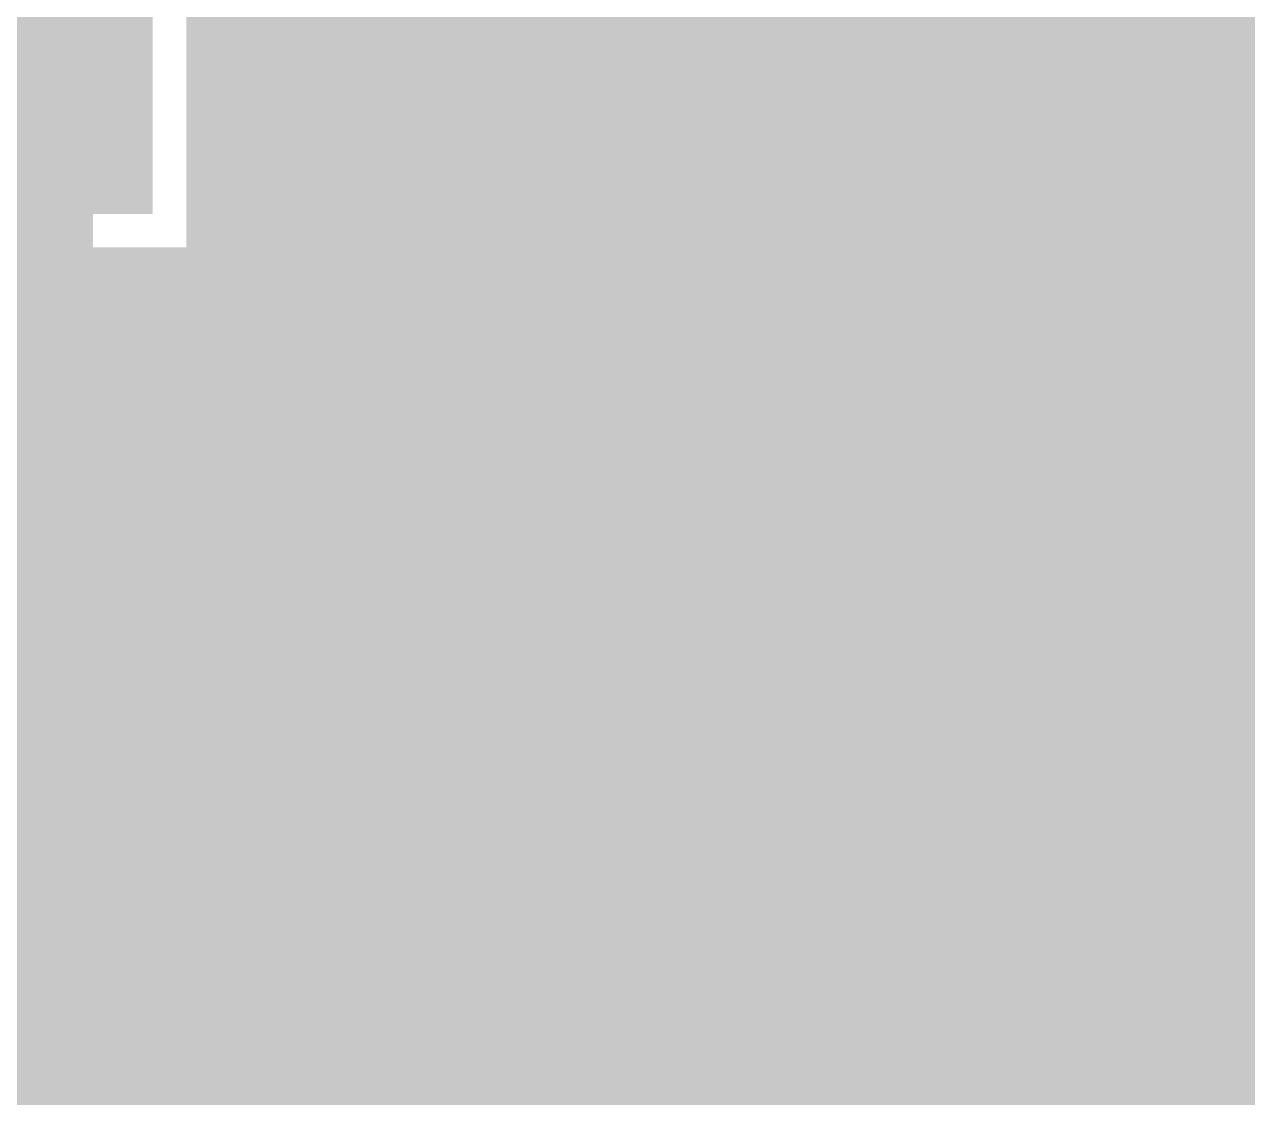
# Model space of a CAD drawing. Extents: x -5 to 112, y -62 to 71.
# Drawn here: x 75.15 to 82.61, y 47.59 to 54.13 of the extents above; entities that cross this region are included whole.
import ezdxf

# ---------------------------------------------------------------- set-up
doc = ezdxf.new("R2010")
doc.units = 0
doc.header["$MEASUREMENT"] = 0
doc.layers.get('0').update_dxf_attribs({"linetype": 'CONTINUOUS'})
for name, color, linetype in [('25-336-0_BOT', 7, 'CONTINUOUS'), ('25-336-0_DRD', 7, 'CONTINUOUS'), ('25-336-0_DRL', 2, 'CONTINUOUS'), ('25-336-0_IN1', 4, 'CONTINUOUS'), ('25-336-0_IN2', 3, 'CONTINUOUS'), ('25-336-0_SMB', 5, 'CONTINUOUS'), ('25-336-0_SMT', 10, 'CONTINUOUS'), ('25-336-0_SPT', 14, 'CONTINUOUS'), ('25-336-0_SST', 9, 'CONTINUOUS'), ('25-336-0_TOP', 12, 'CONTINUOUS'), ('THRUHOLE_TAP', 8, 'CONTINUOUS')]:
    doc.layers.add(name, color=color, linetype=linetype)

# ---------------------------------------------------------------- blocks, each defined once
blk = doc.blocks.new('SQUARE_19')
blk.add_solid([(0.99949, 0.99949), (0.99949, -0.99949), (-0.99949, 0.99949), (-0.99949, -0.99949)])
blk = doc.blocks.new('ROUND_75')
at = {"const_width": 0.54991}
blk.add_lwpolyline([(-0.274954, 0, 1), (0.274954, 0, 1)], format="xyb", close=True, dxfattribs=at)
blk = doc.blocks.new('ROUND_38')
at = {"const_width": 0.23749}
blk.add_lwpolyline([(-0.118744, 0, 1), (0.118744, 0, 1)], format="xyb", close=True, dxfattribs=at)

msp = doc.modelspace()

# ---------------------------------------------------------------- linework, layer by layer
at = {"layer": '25-336-0_BOT', "const_width": 0.254}
for points in [[(76.2762, 70.231), (76.2762, 27.432)], [(76.5048, 70.231), (76.5048, 27.432)], [(76.7334, 70.231), (76.7334, 27.432)], [(76.962, 70.231), (76.962, 27.432)], [(77.1906, 70.231), (77.1906, 27.432)], [(77.4192, 70.231), (77.4192, 27.432)], [(77.6478, 70.231), (77.6478, 27.432)], [(77.8764, 70.231), (77.8764, 27.432)], [(78.105, 70.231), (78.105, 27.432)], [(78.3336, 70.231), (78.3336, 27.432)], [(78.5622, 70.231), (78.5622, 27.432)], [(78.7908, 70.231), (78.7908, 28.68676)], [(79.0194, 70.231), (79.0194, 28.97124)], [(79.248, 70.231), (79.248, 29.14904)], [(79.4766, 70.231), (79.4766, 29.26588)], [(79.7052, 70.231), (79.7052, 29.337)], [(79.9338, 70.231), (79.9338, 29.36748)], [(80.1624, 70.231), (80.1624, 29.3624)], [(80.391, 70.231), (80.391, 29.31668)], [(80.6196, 70.231), (80.6196, 29.23286)], [(80.8482, 70.231), (80.8482, 29.09824)], [(81.0768, 70.231), (81.0768, 28.8925)], [(81.3054, 70.231), (81.3054, 28.54452)], [(81.534, 70.231), (81.534, 27.432)], [(81.7626, 70.231), (81.7626, 27.432)], [(81.9912, 70.231), (81.9912, 27.432)], [(82.2198, 70.231), (82.2198, 27.432)], [(82.4484, 70.231), (82.4484, 27.432)], [(82.677, 70.231), (82.677, 32.20212)], [(76.26096, 55.30596), (76.26096, 52.64404)], [(89.61628, 54.1782), (76.26096, 54.1782)], [(89.8525, 53.9496), (76.26096, 53.9496)], [(90.2462, 53.721), (76.26096, 53.721)], [(91.95054, 53.4924), (76.26096, 53.4924)], [(91.84386, 53.2638), (76.26096, 53.2638)], [(91.77782, 53.0352), (76.26096, 53.0352)], [(91.74734, 52.8066), (76.26096, 52.8066)], [(76.26096, 52.64404), (73.59904, 52.64404)], [(75.1332, 52.64404), (75.1332, 27.432)], [(75.3618, 52.64404), (75.3618, 27.432)], [(75.5904, 52.64404), (75.5904, 27.432)], [(75.819, 52.64404), (75.819, 27.432)], [(76.0476, 52.64404), (76.0476, 27.432)], [(91.74988, 52.578), (54.67604, 52.578)], [(91.78544, 52.3494), (54.74208, 52.3494)], [(91.85402, 52.1208), (54.76748, 52.1208)], [(91.96578, 51.8922), (54.75732, 51.8922)], [(90.18778, 51.6636), (54.7116, 51.6636)], [(89.82202, 51.435), (54.62016, 51.435)], [(89.59596, 51.2064), (54.48046, 51.2064)], [(89.44356, 50.9778), (54.26202, 50.9778)], [(89.33942, 50.7492), (53.88864, 50.7492)], [(89.27592, 50.5206), (51.9557, 50.5206)], [(89.24544, 50.292), (52.0954, 50.292)], [(89.25052, 50.0634), (52.324, 50.0634)], [(89.28862, 49.8348), (52.5526, 49.8348)], [(89.35974, 49.6062), (61.81598, 49.6062)], [(89.47404, 49.3776), (62.04712, 49.3776)], [(89.64168, 49.149), (62.13602, 49.149)], [(89.8906, 48.9204), (66.32702, 48.9204)], [(90.3224, 48.6918), (66.69278, 48.6918)], [(91.9353, 48.4632), (66.8147, 48.4632)], [(91.8337, 48.2346), (66.84518, 48.2346)], [(91.77274, 48.006), (66.79692, 48.006)], [(91.7448, 47.7774), (66.64452, 47.7774)], [(91.75242, 47.5488), (66.6242, 47.5488)]]:
    msp.add_lwpolyline(points, dxfattribs=at)
at = {"layer": '25-336-0_DRD', "const_width": 0.254}
for points in [[(75.565, 53.34), (75.565, 54.61)], [(75.565, 53.975), (74.295, 53.975)], [(74.295, 53.34), (75.565, 53.34)]]:
    msp.add_lwpolyline(points, dxfattribs=at)
at = {"layer": '25-336-0_IN1', "const_width": 0.254}
for points in [[(76.3016, 69.85), (76.3016, 28.067)], [(76.5302, 69.85), (76.5302, 28.067)], [(76.7588, 69.85), (76.7588, 28.067)], [(76.9874, 69.85), (76.9874, 28.067)], [(77.216, 69.85), (77.216, 28.067)], [(77.4446, 69.85), (77.4446, 28.067)], [(77.6732, 69.85), (77.6732, 28.067)], [(77.9018, 69.85), (77.9018, 28.067)], [(78.1304, 69.85), (78.1304, 28.067)], [(78.359, 69.85), (78.359, 28.067)], [(78.5876, 69.85), (78.5876, 28.08732)], [(78.8162, 69.85), (78.8162, 28.7274)], [(79.0448, 69.85), (79.0448, 28.9941)], [(79.2734, 69.85), (79.2734, 29.16428)], [(79.502, 69.85), (79.502, 29.27604)], [(79.7306, 69.85), (79.7306, 29.34208)], [(79.9592, 69.85), (79.9592, 29.36748)], [(80.1878, 69.85), (80.1878, 29.35732)], [(80.4164, 69.85), (80.4164, 29.3116)], [(80.645, 69.85), (80.645, 29.22016)], [(80.8736, 69.85), (80.8736, 29.08046)], [(81.1022, 69.85), (81.1022, 28.86202)], [(81.3308, 69.85), (81.3308, 28.48864)], [(81.5594, 69.85), (81.5594, 28.067)], [(81.788, 69.85), (81.788, 28.067)], [(82.0166, 69.85), (82.0166, 28.067)], [(82.2452, 69.85), (82.2452, 28.067)], [(82.4738, 69.85), (82.4738, 28.067)], [(82.7024, 69.85), (82.7024, 32.22752)], [(76.26096, 55.30596), (76.26096, 52.64404)], [(89.61628, 54.1782), (76.26096, 54.1782)], [(89.8525, 53.9496), (76.26096, 53.9496)], [(90.2462, 53.721), (76.26096, 53.721)], [(91.95054, 53.4924), (76.26096, 53.4924)], [(91.84386, 53.2638), (76.26096, 53.2638)], [(91.77782, 53.0352), (76.26096, 53.0352)], [(91.74734, 52.8066), (76.26096, 52.8066)], [(76.26096, 52.64404), (73.59904, 52.64404)], [(75.1586, 52.64404), (75.1586, 28.067)], [(75.3872, 52.64404), (75.3872, 28.067)], [(75.6158, 52.64404), (75.6158, 28.067)], [(75.8444, 52.64404), (75.8444, 28.067)], [(76.073, 52.64404), (76.073, 28.067)], [(91.74988, 52.578), (54.67604, 52.578)], [(91.78544, 52.3494), (54.74208, 52.3494)], [(91.85402, 52.1208), (54.76748, 52.1208)], [(91.96578, 51.8922), (54.75732, 51.8922)], [(90.18778, 51.6636), (54.7116, 51.6636)], [(89.82202, 51.435), (54.62016, 51.435)], [(89.59596, 51.2064), (54.48046, 51.2064)], [(89.44356, 50.9778), (54.26202, 50.9778)], [(89.33942, 50.7492), (53.88864, 50.7492)], [(89.27592, 50.5206), (45.88764, 50.5206)], [(89.24544, 50.292), (33.83788, 50.292)], [(89.25052, 50.0634), (33.57372, 50.0634)], [(89.28862, 49.8348), (31.3182, 49.8348)], [(89.35974, 49.6062), (61.81598, 49.6062)], [(89.47404, 49.3776), (62.04712, 49.3776)], [(89.64168, 49.149), (62.13602, 49.149)], [(89.8906, 48.9204), (66.32702, 48.9204)], [(90.3224, 48.6918), (66.69278, 48.6918)], [(91.9353, 48.4632), (66.8147, 48.4632)], [(91.8337, 48.2346), (66.84518, 48.2346)], [(91.77274, 48.006), (66.79692, 48.006)], [(91.7448, 47.7774), (66.64452, 47.7774)], [(91.75242, 47.5488), (64.2874, 47.5488)]]:
    msp.add_lwpolyline(points, dxfattribs=at)
at = {"layer": '25-336-0_IN2', "const_width": 0.254}
for points in [[(76.3016, 69.85), (76.3016, 28.067)], [(76.5302, 69.85), (76.5302, 28.067)], [(76.7588, 69.85), (76.7588, 28.067)], [(76.9874, 69.85), (76.9874, 28.067)], [(77.216, 69.85), (77.216, 28.067)], [(77.4446, 69.85), (77.4446, 28.067)], [(77.6732, 69.85), (77.6732, 28.067)], [(77.9018, 69.85), (77.9018, 28.067)], [(78.1304, 69.85), (78.1304, 28.067)], [(78.359, 69.85), (78.359, 28.067)], [(78.5876, 69.85), (78.5876, 28.08732)], [(78.8162, 69.85), (78.8162, 28.7274)], [(79.0448, 69.85), (79.0448, 28.9941)], [(79.2734, 69.85), (79.2734, 29.16428)], [(79.502, 69.85), (79.502, 29.27604)], [(79.7306, 69.85), (79.7306, 29.34208)], [(79.9592, 69.85), (79.9592, 29.36748)], [(80.1878, 69.85), (80.1878, 29.35732)], [(80.4164, 69.85), (80.4164, 29.3116)], [(80.645, 69.85), (80.645, 29.22016)], [(80.8736, 69.85), (80.8736, 29.08046)], [(81.1022, 69.85), (81.1022, 28.86202)], [(81.3308, 69.85), (81.3308, 28.48864)], [(81.5594, 69.85), (81.5594, 28.067)], [(81.788, 69.85), (81.788, 28.067)], [(82.0166, 69.85), (82.0166, 28.067)], [(82.2452, 69.85), (82.2452, 28.067)], [(82.4738, 69.85), (82.4738, 28.067)], [(82.7024, 69.85), (82.7024, 32.22752)], [(76.26096, 55.30596), (76.26096, 52.64404)], [(89.61628, 54.1782), (76.26096, 54.1782)], [(89.8525, 53.9496), (76.26096, 53.9496)], [(90.2462, 53.721), (76.26096, 53.721)], [(91.95054, 53.4924), (76.26096, 53.4924)], [(91.84386, 53.2638), (76.26096, 53.2638)], [(91.77782, 53.0352), (76.26096, 53.0352)], [(91.74734, 52.8066), (76.26096, 52.8066)], [(76.26096, 52.64404), (73.59904, 52.64404)], [(75.1586, 52.64404), (75.1586, 28.067)], [(75.3872, 52.64404), (75.3872, 28.067)], [(75.6158, 52.64404), (75.6158, 28.067)], [(75.8444, 52.64404), (75.8444, 28.067)], [(76.073, 52.64404), (76.073, 28.067)], [(91.74988, 52.578), (54.67604, 52.578)], [(91.78544, 52.3494), (54.74208, 52.3494)], [(91.85402, 52.1208), (54.76748, 52.1208)], [(91.96578, 51.8922), (54.75732, 51.8922)], [(90.18778, 51.6636), (54.7116, 51.6636)], [(89.82202, 51.435), (54.62016, 51.435)], [(89.59596, 51.2064), (54.48046, 51.2064)], [(89.44356, 50.9778), (54.26202, 50.9778)], [(89.33942, 50.7492), (53.88864, 50.7492)], [(89.27592, 50.5206), (45.88764, 50.5206)], [(89.24544, 50.292), (33.83788, 50.292)], [(89.25052, 50.0634), (33.57372, 50.0634)], [(89.28862, 49.8348), (-3.937, 49.8348)], [(89.35974, 49.6062), (61.81598, 49.6062)], [(89.47404, 49.3776), (62.04712, 49.3776)], [(89.64168, 49.149), (62.13602, 49.149)], [(89.8906, 48.9204), (66.32702, 48.9204)], [(90.3224, 48.6918), (66.69278, 48.6918)], [(91.9353, 48.4632), (66.8147, 48.4632)], [(91.8337, 48.2346), (66.84518, 48.2346)], [(91.77274, 48.006), (66.79692, 48.006)], [(91.7448, 47.7774), (66.64452, 47.7774)], [(91.75242, 47.5488), (64.2874, 47.5488)]]:
    msp.add_lwpolyline(points, dxfattribs=at)
at = {"layer": '25-336-0_SMT', "const_width": 0.127}
for points in [[(79.629, 53.28158, 0.4142136), (79.42834, 53.08092)], [(80.97774, 52.57038, 0.2845461), (79.88554, 50.80508)], [(79.88554, 50.79238, 0.2733631), (81.00314, 48.98898)], [(79.42834, 48.5013, 0.4142136), (79.629, 48.30064)]]:
    msp.add_lwpolyline(points, format="xyb", dxfattribs=at)
for points in [[(79.63154, 53.28158), (79.629, 53.28153)], [(81.00314, 53.28158), (79.63154, 53.28158)], [(79.64424, 53.28158), (79.64424, 48.30318)], [(79.75854, 53.28158), (79.75854, 48.30318)], [(79.87284, 53.28158), (79.87284, 48.30318)], [(79.98714, 53.28158), (79.98714, 51.42992)], [(80.10144, 53.28158), (80.10144, 51.7017)], [(80.21574, 53.28158), (80.21574, 51.89728)], [(80.33004, 53.28158), (80.33004, 52.05222)], [(80.44434, 53.28158), (80.44434, 52.17922)], [(80.55864, 53.28158), (80.55864, 52.28844)], [(80.67294, 53.28158), (80.67294, 52.38242)], [(80.78724, 53.28158), (80.78724, 52.46116)], [(80.90154, 53.28158), (80.90154, 52.52974)], [(81.00314, 53.28158), (81.00314, 52.59578), (80.97774, 52.57038)], [(81.00314, 53.20284), (79.47152, 53.20284)], [(79.52994, 53.25618), (79.52994, 48.32604)], [(81.00314, 53.08854), (79.42834, 53.08854)], [(79.42834, 53.08092), (79.42834, 53.07838)], [(79.42834, 53.07838), (79.42834, 48.50638)], [(81.00314, 52.97424), (79.42834, 52.97424)], [(81.00314, 52.85994), (79.42834, 52.85994)], [(81.00314, 52.74564), (79.42834, 52.74564)], [(81.00314, 52.63134), (79.42834, 52.63134)], [(80.88122, 52.51704), (79.42834, 52.51704)], [(80.70342, 52.40274), (79.42834, 52.40274)], [(80.55864, 52.28844), (79.42834, 52.28844)], [(80.43926, 52.17414), (79.42834, 52.17414)], [(80.33766, 52.05984), (79.42834, 52.05984)], [(80.24876, 51.94554), (79.42834, 51.94554)], [(80.1751, 51.83124), (79.42834, 51.83124)], [(80.10906, 51.71694), (79.42834, 51.71694)], [(80.05572, 51.60264), (79.42834, 51.60264)], [(80.00746, 51.48834), (79.42834, 51.48834)], [(79.96936, 51.37404), (79.42834, 51.37404)], [(79.93888, 51.25974), (79.42834, 51.25974)], [(79.91602, 51.14544), (79.42834, 51.14544)], [(79.89824, 51.03114), (79.42834, 51.03114)], [(79.88808, 50.91684), (79.42834, 50.91684)], [(79.88554, 50.80254), (79.42834, 50.80254)], [(79.88554, 50.80508), (79.88554, 50.79238)], [(79.89062, 50.68824), (79.42834, 50.68824)], [(79.90078, 50.57394), (79.42834, 50.57394)], [(79.91856, 50.45964), (79.42834, 50.45964)], [(79.94396, 50.34534), (79.42834, 50.34534)], [(79.97444, 50.23104), (79.42834, 50.23104)], [(79.98714, 50.1904), (79.98714, 48.30318)], [(80.01254, 50.11674), (79.42834, 50.11674)], [(80.05826, 50.00244), (79.42834, 50.00244)], [(80.1116, 49.88814), (79.42834, 49.88814)], [(80.10144, 49.90846), (80.10144, 48.30318)], [(80.1751, 49.77384), (79.42834, 49.77384)], [(80.21574, 49.7078), (80.21574, 48.30318)], [(80.24876, 49.65954), (79.42834, 49.65954)], [(80.33004, 49.54778), (80.33004, 48.30318)], [(80.33258, 49.54524), (79.42834, 49.54524)], [(80.4291, 49.43094), (79.42834, 49.43094)], [(80.44434, 49.41316), (80.44434, 48.30318)], [(80.54086, 49.31664), (79.42834, 49.31664)], [(80.55864, 49.29886), (80.55864, 48.30318)], [(80.67294, 49.20234), (79.42834, 49.20234)], [(80.67294, 49.20234), (80.67294, 48.30318)], [(80.78724, 49.11852), (80.78724, 48.30318)], [(80.83042, 49.08804), (79.42834, 49.08804)], [(80.90154, 49.04486), (80.90154, 48.30318)], [(81.00314, 48.97374), (79.42834, 48.97374)], [(81.00314, 48.98898), (81.00314, 48.30318), (79.63154, 48.30318), (79.629, 48.30064)], [(81.00314, 48.85944), (79.42834, 48.85944)], [(81.00314, 48.74514), (79.42834, 48.74514)], [(81.00314, 48.63084), (79.42834, 48.63084)], [(79.42834, 48.50638), (79.42828, 48.5013)], [(81.00314, 48.51654), (79.42834, 48.51654)], [(81.00314, 48.40224), (79.45374, 48.40224)]]:
    msp.add_lwpolyline(points, dxfattribs=at)
at = {"layer": '25-336-0_SPT', "const_width": 0.127}
for points in [[(79.629, 53.28158, 0.4142136), (79.42834, 53.08092)], [(80.97774, 52.57038, 0.2845461), (79.88554, 50.80508)], [(79.88554, 50.79238, 0.2733631), (81.00314, 48.98898)], [(79.42834, 48.5013, 0.4142136), (79.629, 48.30064)]]:
    msp.add_lwpolyline(points, format="xyb", dxfattribs=at)
for points in [[(79.63154, 53.28158), (79.629, 53.28153)], [(81.00314, 53.28158), (79.63154, 53.28158)], [(79.64424, 53.28158), (79.64424, 48.30318)], [(79.75854, 53.28158), (79.75854, 48.30318)], [(79.87284, 53.28158), (79.87284, 48.30318)], [(79.98714, 53.28158), (79.98714, 51.42992)], [(80.10144, 53.28158), (80.10144, 51.7017)], [(80.21574, 53.28158), (80.21574, 51.89728)], [(80.33004, 53.28158), (80.33004, 52.05222)], [(80.44434, 53.28158), (80.44434, 52.17922)], [(80.55864, 53.28158), (80.55864, 52.28844)], [(80.67294, 53.28158), (80.67294, 52.38242)], [(80.78724, 53.28158), (80.78724, 52.46116)], [(80.90154, 53.28158), (80.90154, 52.52974)], [(81.00314, 53.28158), (81.00314, 52.59578), (80.97774, 52.57038)], [(81.00314, 53.20284), (79.47152, 53.20284)], [(79.52994, 53.25618), (79.52994, 48.32604)], [(81.00314, 53.08854), (79.42834, 53.08854)], [(79.42834, 53.08092), (79.42834, 53.07838)], [(79.42834, 53.07838), (79.42834, 48.50638)], [(81.00314, 52.97424), (79.42834, 52.97424)], [(81.00314, 52.85994), (79.42834, 52.85994)], [(81.00314, 52.74564), (79.42834, 52.74564)], [(81.00314, 52.63134), (79.42834, 52.63134)], [(80.88122, 52.51704), (79.42834, 52.51704)], [(80.70342, 52.40274), (79.42834, 52.40274)], [(80.55864, 52.28844), (79.42834, 52.28844)], [(80.43926, 52.17414), (79.42834, 52.17414)], [(80.33766, 52.05984), (79.42834, 52.05984)], [(80.24876, 51.94554), (79.42834, 51.94554)], [(80.1751, 51.83124), (79.42834, 51.83124)], [(80.10906, 51.71694), (79.42834, 51.71694)], [(80.05572, 51.60264), (79.42834, 51.60264)], [(80.00746, 51.48834), (79.42834, 51.48834)], [(79.96936, 51.37404), (79.42834, 51.37404)], [(79.93888, 51.25974), (79.42834, 51.25974)], [(79.91602, 51.14544), (79.42834, 51.14544)], [(79.89824, 51.03114), (79.42834, 51.03114)], [(79.88808, 50.91684), (79.42834, 50.91684)], [(79.88554, 50.80254), (79.42834, 50.80254)], [(79.88554, 50.80508), (79.88554, 50.79238)], [(79.89062, 50.68824), (79.42834, 50.68824)], [(79.90078, 50.57394), (79.42834, 50.57394)], [(79.91856, 50.45964), (79.42834, 50.45964)], [(79.94396, 50.34534), (79.42834, 50.34534)], [(79.97444, 50.23104), (79.42834, 50.23104)], [(79.98714, 50.1904), (79.98714, 48.30318)], [(80.01254, 50.11674), (79.42834, 50.11674)], [(80.05826, 50.00244), (79.42834, 50.00244)], [(80.1116, 49.88814), (79.42834, 49.88814)], [(80.10144, 49.90846), (80.10144, 48.30318)], [(80.1751, 49.77384), (79.42834, 49.77384)], [(80.21574, 49.7078), (80.21574, 48.30318)], [(80.24876, 49.65954), (79.42834, 49.65954)], [(80.33004, 49.54778), (80.33004, 48.30318)], [(80.33258, 49.54524), (79.42834, 49.54524)], [(80.4291, 49.43094), (79.42834, 49.43094)], [(80.44434, 49.41316), (80.44434, 48.30318)], [(80.54086, 49.31664), (79.42834, 49.31664)], [(80.55864, 49.29886), (80.55864, 48.30318)], [(80.67294, 49.20234), (79.42834, 49.20234)], [(80.67294, 49.20234), (80.67294, 48.30318)], [(80.78724, 49.11852), (80.78724, 48.30318)], [(80.83042, 49.08804), (79.42834, 49.08804)], [(80.90154, 49.04486), (80.90154, 48.30318)], [(81.00314, 48.97374), (79.42834, 48.97374)], [(81.00314, 48.98898), (81.00314, 48.30318), (79.63154, 48.30318), (79.629, 48.30064)], [(81.00314, 48.85944), (79.42834, 48.85944)], [(81.00314, 48.74514), (79.42834, 48.74514)], [(81.00314, 48.63084), (79.42834, 48.63084)], [(79.42834, 48.50638), (79.42828, 48.5013)], [(81.00314, 48.51654), (79.42834, 48.51654)], [(81.00314, 48.40224), (79.45374, 48.40224)]]:
    msp.add_lwpolyline(points, dxfattribs=at)
at = {"layer": '25-336-0_SST'}
for points, const_width in [([(78.28534, 55.97398), (78.29042, 56.17464), (66.49466, 56.17464), (66.49466, 48.28032), (78.28534, 48.28032), (78.28534, 55.97398)], 0.20066), ([(81.54924, 54.5592), (81.3816, 54.43982), (81.3816, 54.2036), (81.54924, 54.08422), (81.71942, 54.08422), (82.05724, 54.32298), (82.3976, 54.08422), (82.3976, 54.5592)], 0.1524), ([(84.71662, 53.6448), (79.05242, 53.6448), (79.05242, 48.006), (84.71662, 48.006), (84.71662, 53.6448)], 0.127), ([(79.63916, 53.29682), (83.3501, 53.29682), (83.3501, 53.24348), (79.629, 53.24348)], 0.1524), ([(79.6417, 53.29682), (79.6417, 53.28666)], 0.1524), ([(80.89646, 52.86248), (80.89646, 53.28666), (79.6417, 53.28666)], 0.1524), ([(81.91754, 53.28666), (81.915, 53.25364), (81.92008, 53.25364)], 0.1524), ([(79.62646, 53.25364), (80.86344, 53.25364), (80.86344, 52.8828)], 0.1524), ([(79.46898, 53.07076), (79.46898, 49.36236), (79.41564, 49.36236), (79.41564, 53.07076)], 0.1524), ([(79.4258, 53.0733), (79.4258, 51.78044), (79.82204, 51.78044), (79.82204, 51.81346), (79.45882, 51.81346), (79.45882, 53.08346)], 0.1524), ([(79.8068, 51.8033), (79.83728, 51.78806)], 0.1524), ([(79.44358, 49.36236), (79.44612, 49.35982), (80.01, 48.88992), (79.9973, 48.90262), (80.0227, 48.87976), (80.57896, 49.43602), (80.5561, 49.46142), (79.9973, 48.90262)], 0.1524), ([(79.45882, 50.79746), (79.4258, 50.79492)], 0.1524), ([(79.4258, 50.79492), (79.4258, 50.79238)], 0.1524), ([(79.45882, 50.79746), (79.45882, 50.79238)], 0.1524), ([(79.99984, 48.87722), (79.41818, 49.36236), (79.93126, 49.87544), (79.95158, 49.83734)], 0.1524), ([(79.92364, 49.81956), (79.46898, 49.3649), (80.02016, 48.90262), (80.48498, 48.3489), (80.93964, 48.80356)], 0.1524), ([(79.71028, 49.63668), (79.74076, 49.65192)], 0.1524), ([(80.1497, 49.4538), (80.1751, 49.47158)], 0.1524), ([(80.15224, 49.47412), (80.17256, 49.44872)], 0.1524), ([(79.45882, 49.3395), (79.4385, 49.34458), (79.99984, 48.87722), (80.01, 48.88992), (80.4799, 48.32604), (80.48244, 48.3235)], 0.1524), ([(79.4258, 49.38522), (79.42348, 49.31664)], 0.1524), ([(80.99552, 48.81372), (80.48244, 48.2981), (79.99984, 48.87722), (80.02016, 48.90262), (79.45374, 49.37506), (79.4258, 49.38522)], 0.1524), ([(79.44358, 49.36236), (79.44253, 49.31664)], 0.1524), ([(79.45882, 49.3395), (79.45855, 49.31664)], 0.1524), ([(80.5942, 49.03216), (80.5688, 49.05248)], 0.1524), ([(80.57134, 49.02962), (80.59166, 49.05502)], 0.1524), ([(80.5053, 48.30572), (80.49514, 48.33366), (80.0227, 48.90008), (79.9973, 48.87976), (80.46466, 48.31842), (80.45704, 48.33874)], 0.1524), ([(81.915, 48.30572), (81.91754, 48.33874), (81.67116, 48.3489), (81.57464, 48.3616), (81.52638, 48.36922), (81.38668, 48.39462), (81.34096, 48.40478), (81.29524, 48.41748), (81.2038, 48.44288), (81.15808, 48.45812), (81.1149, 48.47082), (81.026, 48.50384), (80.98282, 48.52162), (80.89646, 48.55972), (80.772, 48.62068), (80.75676, 48.5902), (80.88376, 48.52924), (80.92694, 48.50892), (80.97012, 48.49114), (81.1022, 48.44034), (81.14792, 48.4251), (81.19364, 48.4124), (81.23936, 48.39716), (81.28508, 48.38446), (81.52384, 48.3362), (81.5721, 48.32858), (81.66862, 48.31842), (81.915, 48.30572)], 0.1524), ([(83.4771, 48.3489), (80.48244, 48.3489), (80.48244, 48.29556), (83.49742, 48.29556)], 0.1524), ([(80.43672, 48.33874), (80.45703, 48.33895)], 0.1524), ([(80.43672, 48.32096), (80.48251, 48.32201)], 0.1524), ([(80.43672, 48.30318), (80.50531, 48.3055)], 0.1524)]:
    msp.add_lwpolyline(points, dxfattribs=dict(at, const_width=const_width))
at = {"layer": '25-336-0_SST', "const_width": 0.1524}
for points in [[(79.6417, 53.29682, 0.4142136), (79.41564, 53.07076)], [(79.6417, 53.28666, 0.4107693), (79.4258, 53.0733)], [(83.08086, 52.99964, 0.1222351), (81.92008, 53.28772)], [(79.62646, 53.25364, 0.3702317), (79.45882, 53.08346)], [(79.629, 53.24348, 0.3928793), (79.46898, 53.07076)], [(83.06562, 52.96916, 0.1221929), (81.92008, 53.25336)], [(81.91754, 53.01742, 0.4142136), (79.69758, 50.79746)], [(81.915, 52.9844, 0.4142136), (79.72806, 50.79746)], [(83.22564, 52.54752, 0.1620988), (81.915, 52.98389)], [(83.2739, 52.5526, 0.165982), (81.91754, 53.01562)], [(80.86344, 52.8828, 0.1655132), (79.80605, 51.80366)], [(80.89646, 52.86248, 0.1677032), (79.83655, 51.78841)], [(79.4258, 50.79238, 0.1216549), (79.71111, 49.63711)], [(79.45882, 50.79238, 0.1218502), (79.74092, 49.652)], [(79.69504, 50.79746, 0.1639217), (80.14812, 49.4526)], [(79.72806, 50.79746, 0.1642446), (80.17555, 49.47193)], [(81.915, 48.57496, 0.4142136), (84.1375, 50.79746)], [(81.91754, 48.60798, 0.4142136), (84.10448, 50.79492)], [(79.95158, 49.83734, 0.0471366), (80.16515, 49.48698)], [(79.92364, 49.81956, 0.0505341), (80.16038, 49.43896)], [(80.35798, 49.55286, 0.1810777), (80.15112, 49.47541)], [(80.35798, 49.55286, 0.166419), (80.16496, 49.48679)], [(80.67294, 49.2379, 0.4142136), (80.35798, 49.55286)], [(80.67294, 49.2379, 0.4142136), (80.35798, 49.55286)], [(80.35798, 49.51984, 0.1972586), (80.15989, 49.43853)], [(80.35798, 49.51984, 0.1823287), (80.17178, 49.44961)], [(80.63992, 49.2379, 0.4142136), (80.35798, 49.51984)], [(80.63992, 49.2379, 0.4142136), (80.35798, 49.51984)], [(79.42326, 49.31664, 0.4142136), (80.43672, 48.30318)], [(79.44104, 49.31664, 0.4142136), (80.43672, 48.32096)], [(79.45882, 49.31664, 0.4142136), (80.43672, 48.33874)], [(80.55864, 49.03978, 0.1972575), (80.63996, 49.2379)], [(80.5688, 49.05248, 0.1823268), (80.63874, 49.2379)], [(80.5942, 49.03216, 0.1810765), (80.67123, 49.2379)], [(80.6069, 49.04486, 0.1664185), (80.67298, 49.2379)], [(80.55864, 49.03978, 0.1658023), (81.915, 48.57729)], [(80.57134, 49.02962, 0.0490281), (80.93918, 48.80263)], [(80.59166, 49.05502, 0.0537043), (80.99484, 48.81226)], [(80.6069, 49.04486, 0.1620988), (81.91754, 48.60849)]]:
    msp.add_lwpolyline(points, format="xyb", dxfattribs=at)
at = {"layer": '25-336-0_TOP'}
for points, const_width in [([(82.7024, 58.03646), (82.7024, 53.7337)], 0.254), ([(82.4738, 57.80786), (82.4738, 53.67782)], 0.254), ([(82.2452, 57.57926), (82.2452, 47.74438)], 0.254), ([(82.0166, 57.35066), (82.0166, 47.74438)], 0.254), ([(81.788, 57.12206), (81.788, 47.74438)], 0.254), ([(81.5594, 56.89346), (81.5594, 40.11676)], 0.254), ([(81.3308, 56.66486), (81.3308, 53.69052)], 0.254), ([(81.1022, 56.43626), (81.1022, 53.7337)], 0.254), ([(80.8736, 56.20766), (80.8736, 53.7337)], 0.254), ([(80.645, 55.99176), (80.645, 53.7337)], 0.254), ([(76.3016, 55.8673), (76.3016, 50.15738)], 0.254), ([(76.5302, 55.8673), (76.5302, 49.92878)], 0.254), ([(76.7588, 55.8673), (76.7588, 49.70018)], 0.254), ([(76.9874, 55.8673), (76.9874, 49.47158)], 0.254), ([(77.216, 55.8673), (77.216, 49.24298)], 0.254), ([(77.4446, 55.8673), (77.4446, 49.01438)], 0.254), ([(77.6732, 55.8673), (77.6732, 48.78578)], 0.254), ([(77.9018, 55.8673), (77.9018, 48.55718)], 0.254), ([(78.1304, 55.8673), (78.1304, 48.32858)], 0.254), ([(78.359, 55.8673), (78.359, 48.09998)], 0.254), ([(78.5876, 55.8673), (78.5876, 47.87138)], 0.254), ([(78.8162, 55.8673), (78.8162, 47.74438)], 0.254), ([(79.0448, 55.8673), (79.0448, 53.55336)], 0.254), ([(79.2734, 55.8673), (79.2734, 53.721)], 0.254), ([(79.502, 55.8673), (79.502, 53.7337)], 0.254), ([(79.7306, 55.8673), (79.7306, 53.7337)], 0.254), ([(79.9592, 55.8673), (79.9592, 53.7337)], 0.254), ([(80.1878, 55.8673), (80.1878, 53.7337)], 0.254), ([(80.4164, 55.88508), (80.4164, 53.7337)], 0.254), ([(76.26096, 55.30596), (76.26096, 52.64404)], 0.254), ([(78.74, 46.26356), (78.74, 46.355), (74.93, 50.165), (74.93, 53.975)], 1.27), ([(85.39226, 54.1274), (76.26096, 54.1274)], 0.254), ([(85.39226, 53.8988), (76.26096, 53.8988)], 0.254), ([(79.1591, 53.6702), (76.26096, 53.6702)], 0.254), ([(81.153, 53.7337), (79.375, 53.7337)], 0.254), ([(82.4611, 53.6702), (81.36636, 53.6702)], 0.254), ([(84.455, 53.7337), (82.677, 53.7337)], 0.254), ([(78.994, 53.4416), (76.26096, 53.4416)], 0.254), ([(82.296, 53.4416), (81.534, 53.4416)], 0.254), ([(78.9813, 53.34), (78.9813, 48.26)], 0.254), ([(81.5467, 53.34), (81.5467, 48.26)], 0.254), ([(82.2833, 53.34), (82.2833, 48.26)], 0.254), ([(78.9813, 53.213), (76.26096, 53.213)], 0.254), ([(79.375, 53.34), (79.375, 48.26)], 0.127), ([(81.153, 53.34), (79.375, 53.34)], 0.127), ([(81.153, 53.2892), (79.375, 53.2892)], 0.127), ([(79.4893, 53.34), (79.4893, 48.26)], 0.127), ([(79.6036, 53.34), (79.6036, 48.26)], 0.127), ([(79.7179, 53.34), (79.7179, 48.26)], 0.127), ([(79.8322, 53.34), (79.8322, 48.26)], 0.127), ([(79.9465, 53.34), (79.9465, 48.26)], 0.127), ([(80.0608, 53.34), (80.0608, 48.26)], 0.127), ([(80.1751, 53.34), (80.1751, 48.26)], 0.127), ([(80.2894, 53.34), (80.2894, 48.26)], 0.127), ([(80.4037, 53.34), (80.4037, 48.26)], 0.127), ([(80.518, 53.34), (80.518, 48.26)], 0.127), ([(80.6323, 53.34), (80.6323, 48.26)], 0.127), ([(80.7466, 53.34), (80.7466, 48.26)], 0.127), ([(80.8609, 53.34), (80.8609, 48.26)], 0.127), ([(80.9752, 53.34), (80.9752, 48.26)], 0.127), ([(81.0895, 53.34), (81.0895, 48.26)], 0.127), ([(81.153, 53.34), (81.153, 48.26)], 0.127), ([(82.2833, 53.213), (81.5467, 53.213)], 0.254), ([(81.153, 53.1749), (79.375, 53.1749)], 0.127), ([(81.153, 53.0606), (79.375, 53.0606)], 0.127), ([(78.9813, 52.9844), (76.26096, 52.9844)], 0.254), ([(82.2833, 52.9844), (81.5467, 52.9844)], 0.254), ([(81.153, 52.9463), (79.375, 52.9463)], 0.127), ([(81.153, 52.832), (79.375, 52.832)], 0.127), ([(78.9813, 52.7558), (76.26096, 52.7558)], 0.254), ([(82.2833, 52.7558), (81.5467, 52.7558)], 0.254), ([(75.8952, 52.64404), (75.8952, 50.56378)], 0.254), ([(76.26096, 52.64404), (75.8952, 52.64404)], 0.254), ([(76.073, 52.64404), (76.073, 50.38598)], 0.254), ([(81.153, 52.7177), (79.375, 52.7177)], 0.127), ([(78.9813, 52.5272), (75.8952, 52.5272)], 0.254), ([(81.153, 52.6034), (79.375, 52.6034)], 0.127), ([(82.2833, 52.5272), (81.5467, 52.5272)], 0.254), ([(81.153, 52.4891), (79.375, 52.4891)], 0.127), ([(78.9813, 52.2986), (75.8952, 52.2986)], 0.254), ([(81.153, 52.3748), (79.375, 52.3748)], 0.127), ([(82.2833, 52.2986), (81.5467, 52.2986)], 0.254), ([(81.153, 52.2605), (79.375, 52.2605)], 0.127), ([(78.9813, 52.07), (75.8952, 52.07)], 0.254), ([(81.153, 52.1462), (79.375, 52.1462)], 0.127), ([(82.2833, 52.07), (81.5467, 52.07)], 0.254), ([(81.153, 52.0319), (79.375, 52.0319)], 0.127), ([(78.9813, 51.8414), (75.8952, 51.8414)], 0.254), ([(81.153, 51.9176), (79.375, 51.9176)], 0.127), ([(82.2833, 51.8414), (81.5467, 51.8414)], 0.254), ([(81.153, 51.8033), (79.375, 51.8033)], 0.127), ([(78.9813, 51.6128), (75.8952, 51.6128)], 0.254), ([(81.153, 51.689), (79.375, 51.689)], 0.127), ([(82.2833, 51.6128), (81.5467, 51.6128)], 0.254), ([(81.153, 51.5747), (79.375, 51.5747)], 0.127), ([(78.9813, 51.3842), (75.8952, 51.3842)], 0.254), ([(81.153, 51.4604), (79.375, 51.4604)], 0.127), ([(82.2833, 51.3842), (81.5467, 51.3842)], 0.254), ([(81.153, 51.3461), (79.375, 51.3461)], 0.127), ([(78.9813, 51.1556), (75.8952, 51.1556)], 0.254), ([(81.153, 51.2318), (79.375, 51.2318)], 0.127), ([(82.2833, 51.1556), (81.5467, 51.1556)], 0.254), ([(81.153, 51.1175), (79.375, 51.1175)], 0.127), ([(80.264, 50.20818), (79.67472, 50.79746)], 0.635), ([(78.9813, 50.927), (75.8952, 50.927)], 0.254), ([(81.153, 51.0032), (79.375, 51.0032)], 0.127), ([(82.2833, 50.927), (81.5467, 50.927)], 0.254), ([(81.153, 50.8889), (79.375, 50.8889)], 0.127), ([(78.9813, 50.6984), (75.8952, 50.6984)], 0.254), ([(78.74, 46.26356), (78.77556, 46.26356), (80.264, 47.752), (80.264, 50.20818)], 1.27), ([(81.153, 50.7746), (79.375, 50.7746)], 0.127), ([(82.2833, 50.6984), (81.5467, 50.6984)], 0.254), ([(75.8952, 50.56378), (78.7146, 47.74438)], 0.254), ([(81.153, 50.6603), (79.375, 50.6603)], 0.127), ([(78.9813, 50.4698), (75.98918, 50.4698)], 0.254), ([(81.153, 50.546), (79.375, 50.546)], 0.127), ([(82.2833, 50.4698), (81.5467, 50.4698)], 0.254), ([(81.153, 50.4317), (79.375, 50.4317)], 0.127), ([(78.9813, 50.2412), (76.21778, 50.2412)], 0.254), ([(81.153, 50.3174), (79.375, 50.3174)], 0.127), ([(82.2833, 50.2412), (81.5467, 50.2412)], 0.254), ([(81.153, 50.2031), (79.375, 50.2031)], 0.127), ([(78.9813, 50.0126), (76.44638, 50.0126)], 0.254), ([(81.153, 50.0888), (79.375, 50.0888)], 0.127), ([(82.2833, 50.0126), (81.5467, 50.0126)], 0.254), ([(81.153, 49.9745), (79.375, 49.9745)], 0.127), ([(78.9813, 49.784), (76.67498, 49.784)], 0.254), ([(81.153, 49.8602), (79.375, 49.8602)], 0.127), ([(82.2833, 49.784), (81.5467, 49.784)], 0.254), ([(81.153, 49.7459), (79.375, 49.7459)], 0.127), ([(81.153, 49.6316), (79.375, 49.6316)], 0.127), ([(78.9813, 49.5554), (76.90358, 49.5554)], 0.254), ([(82.2833, 49.5554), (81.5467, 49.5554)], 0.254), ([(74.25436, 49.47666), (77.28458, 46.4439)], 0.254), ([(81.153, 49.5173), (79.375, 49.5173)], 0.127), ([(81.153, 49.403), (79.375, 49.403)], 0.127), ([(78.9813, 49.3268), (77.13218, 49.3268)], 0.254), ([(82.2833, 49.3268), (81.5467, 49.3268)], 0.254), ([(81.153, 49.2887), (79.375, 49.2887)], 0.127), ([(81.153, 49.1744), (79.375, 49.1744)], 0.127), ([(78.9813, 49.0982), (77.36078, 49.0982)], 0.254), ([(82.2833, 49.0982), (81.5467, 49.0982)], 0.254), ([(81.153, 49.0601), (79.375, 49.0601)], 0.127), ([(78.9813, 48.8696), (77.58938, 48.8696)], 0.254), ([(81.153, 48.9458), (79.375, 48.9458)], 0.127), ([(82.2833, 48.8696), (81.5467, 48.8696)], 0.254), ([(81.153, 48.8315), (79.375, 48.8315)], 0.127), ([(75.08748, 48.641), (73.44664, 48.641)], 0.254), ([(78.9813, 48.641), (77.81798, 48.641)], 0.254), ([(81.153, 48.7172), (79.375, 48.7172)], 0.127), ([(82.2833, 48.641), (81.5467, 48.641)], 0.254), ([(75.1586, 48.56988), (75.1586, 47.8536)], 0.254), ([(81.153, 48.6029), (79.375, 48.6029)], 0.127), ([(75.31608, 48.4124), (73.4822, 48.4124)], 0.254), ([(78.9813, 48.4124), (78.04658, 48.4124)], 0.254), ([(81.153, 48.4886), (79.375, 48.4886)], 0.127), ([(82.2833, 48.4124), (81.5467, 48.4124)], 0.254), ([(75.3872, 48.34128), (75.3872, 47.64278)], 0.254), ([(81.153, 48.3743), (79.375, 48.3743)], 0.127), ([(75.54468, 48.1838), (73.4822, 48.1838)], 0.254), ([(78.98892, 48.1838), (78.27518, 48.1838)], 0.254), ([(81.153, 48.26), (79.375, 48.26)], 0.127), ([(82.29092, 48.1838), (81.53908, 48.1838)], 0.254), ([(75.6158, 48.11268), (75.6158, 47.57928)], 0.254), ([(79.0448, 48.0441), (79.0448, 47.89678)], 0.254), ([(75.77328, 47.9552), (74.97572, 47.9552)], 0.254), ([(79.10068, 47.9552), (78.50378, 47.9552)], 0.254), ([(79.11338, 47.96536), (78.88986, 47.74438)], 0.254), ([(82.42808, 47.9552), (81.40192, 47.9552)], 0.254), ([(82.4738, 47.92218), (82.4738, 47.74438)], 0.254), ([(75.8444, 47.88408), (75.8444, 47.57928)], 0.254), ([(81.2292, 47.87392), (81.2292, 47.752)], 0.254), ([(81.3308, 47.90948), (81.3308, 40.29964)], 0.254), ([(82.6008, 47.87392), (82.6008, 47.74438)], 0.254), ([(75.28814, 47.74184), (75.4507, 47.57928)], 0.254), ([(76.00188, 47.7266), (75.30338, 47.7266)], 0.254), ([(78.88986, 47.74438), (78.7146, 47.74438)], 0.254), ([(81.72958, 47.7266), (81.2292, 47.7266)], 0.254), ([(81.72958, 47.74438), (81.72958, 44.78528)], 0.254), ([(82.6008, 47.74438), (81.72958, 47.74438)], 0.254), ([(76.073, 47.65548), (76.073, 40.3352)], 0.254), ([(72.39, 47.0662), (74.5998, 47.0662), (74.93, 46.736)], 1.27), ([(75.89774, 47.57928), (75.4507, 47.57928)], 0.254), ([(75.89774, 47.57928), (75.89774, 45.89272)], 0.254), ([(76.23048, 47.498), (75.89774, 47.498)], 0.254), ([(81.72958, 47.498), (81.19364, 47.498)], 0.254)]:
    msp.add_lwpolyline(points, dxfattribs=dict(at, const_width=const_width))
at = {"layer": '25-336-0_TOP', "const_width": 0.254}
for points in [[(79.375, 53.7337, 0.4142136), (78.9813, 53.34)], [(81.5467, 53.34, 0.4142136), (81.153, 53.7337)], [(82.677, 53.7337, 0.4142136), (82.2833, 53.34)], [(78.9813, 48.26, 0.2143689), (79.1136, 47.9656)], [(81.2292, 47.87392, 0.3582251), (81.5467, 48.26)], [(82.2833, 48.26, 0.3582253), (82.6008, 47.87392)], [(75.28306, 47.74946, 0.1989124), (74.5998, 48.03247)], [(80.94726, 47.06874, 0.1989124), (81.23027, 47.752)], [(80.94726, 47.06874, 0.1989124), (81.23027, 47.752)]]:
    msp.add_lwpolyline(points, format="xyb", dxfattribs=at)

# ---------------------------------------------------------------- block references
at = {"layer": '25-336-0_BOT'}
msp.add_blockref('SQUARE_19', (74.93, 53.975), dxfattribs=at)
at = {"layer": '25-336-0_DRL'}
msp.add_blockref('ROUND_75', (74.93, 53.975), dxfattribs=at)
at = {"layer": '25-336-0_IN1'}
msp.add_blockref('SQUARE_19', (74.93, 53.975), dxfattribs=at)
at = {"layer": '25-336-0_IN2'}
msp.add_blockref('SQUARE_19', (74.93, 53.975), dxfattribs=at)
at = {"layer": '25-336-0_SMB'}
msp.add_blockref('SQUARE_19', (74.93, 53.975), dxfattribs=at)
at = {"layer": '25-336-0_SMT'}
msp.add_blockref('SQUARE_19', (74.93, 53.975), dxfattribs=at)
at = {"layer": '25-336-0_TOP'}
for name, p in [('SQUARE_19', (74.93, 53.975)), ('ROUND_38', (79.67472, 50.79746))]:
    msp.add_blockref(name, p, dxfattribs=at)
at = {"layer": 'THRUHOLE_TAP'}
msp.add_blockref('ROUND_75', (74.93, 53.975), dxfattribs=at)

doc.saveas('drawing.dxf')
